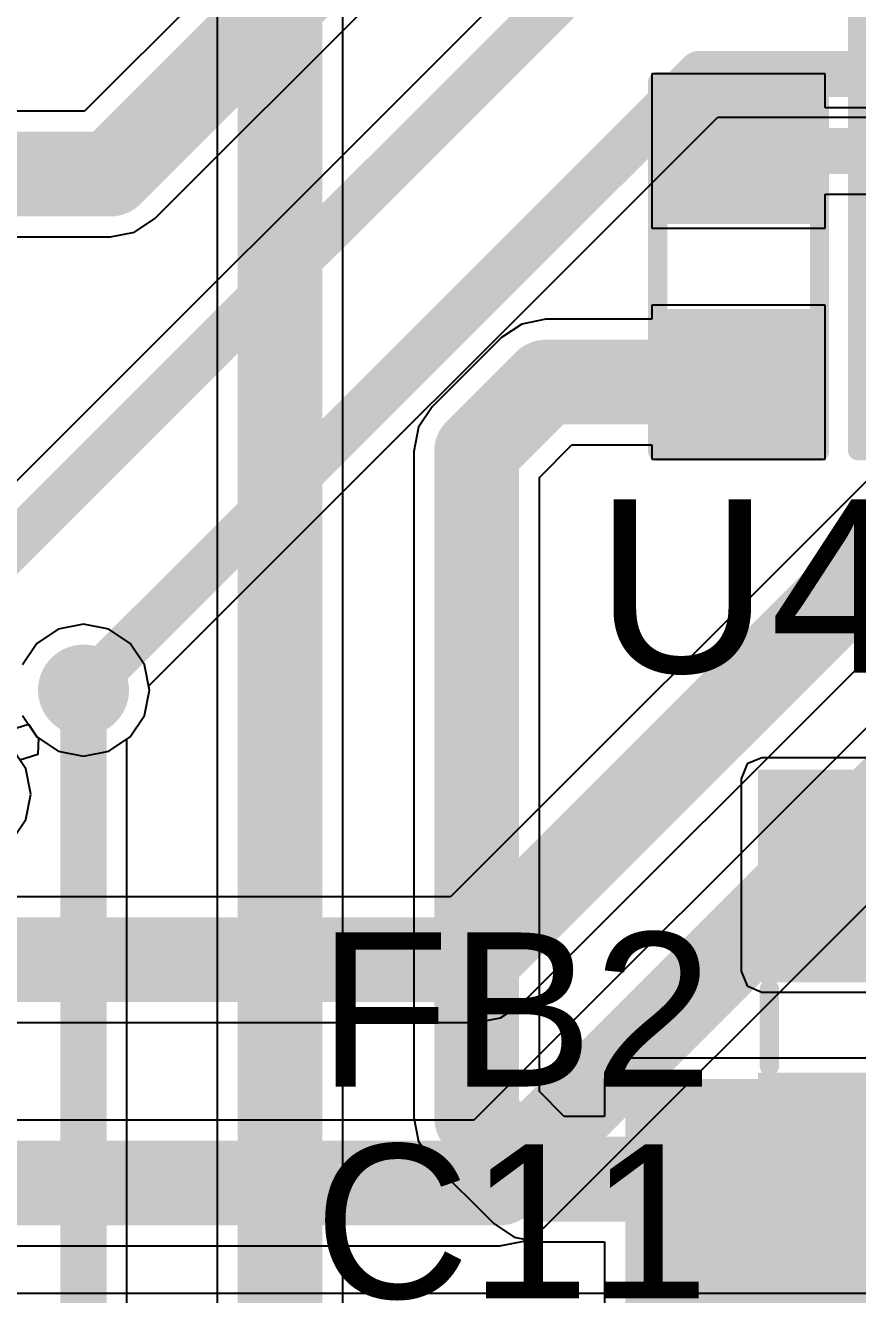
# Model space of a CAD drawing. Header units: millimetres. Extents: x -0.26 to 4.68, y -0.29 to 2.93.
# Drawn here: x 3.3547 to 3.5707, y 0.491 to 0.8206 of the extents above; entities that cross this region are included whole.
import ezdxf

# ---------------------------------------------------------------- set-up
doc = ezdxf.new("R2010")
doc.units = ezdxf.units.MM
doc.header["$MEASUREMENT"] = 0
for name, color, linetype in [('BottomLayer', 5, 'Continuous'), ('BottomSolder', 6, 'Continuous'), ('TopLayer', 1, 'Continuous'), ('TopOverlay', 2, 'Continuous'), ('TopPaste', 8, 'Continuous'), ('TopSolder', 216, 'Continuous'), ('ViaHoleLayer', 16, 'Continuous')]:
    doc.layers.add(name, color=color, linetype=linetype)
doc.styles.add('Arial', font='', dxfattribs={"height": 0.2})
doc.styles.get('Arial').set_extended_font_data('Arial')

# ---------------------------------------------------------------- blocks, each defined once
blk = doc.blocks.new('14_TSSOP_29')
at = {"layer": 'TopLayer'}
for points in [[(-0.12992, 0.08563), (-0.08858, 0.08563), (-0.08858, 0.06791), (-0.12992, 0.06791)], [(0.08858, 0.08563), (0.12992, 0.08563), (0.12992, 0.06791), (0.08858, 0.06791)], [(-0.12992, 0.06004), (-0.08858, 0.06004), (-0.08858, 0.04232), (-0.12992, 0.04232)], [(0.08858, 0.06004), (0.12992, 0.06004), (0.12992, 0.04232), (0.08858, 0.04232)], [(-0.12992, 0.03445), (-0.08858, 0.03445), (-0.08858, 0.01673), (-0.12992, 0.01673)], [(0.08858, 0.03445), (0.12992, 0.03445), (0.12992, 0.01673), (0.08858, 0.01673)], [(-0.12992, 0.00886), (-0.08858, 0.00886), (-0.08858, -0.00886), (-0.12992, -0.00886)], [(0.08858, 0.00886), (0.12992, 0.00886), (0.12992, -0.00886), (0.08858, -0.00886)], [(-0.12992, -0.01673), (-0.08858, -0.01673), (-0.08858, -0.03445), (-0.12992, -0.03445)], [(0.08858, -0.01673), (0.12992, -0.01673), (0.12992, -0.03445), (0.08858, -0.03445)], [(-0.12992, -0.04232), (-0.08858, -0.04232), (-0.08858, -0.06004), (-0.12992, -0.06004)], [(0.08858, -0.04232), (0.12992, -0.04232), (0.12992, -0.06004), (0.08858, -0.06004)], [(-0.12992, -0.06791), (-0.08858, -0.06791), (-0.08858, -0.08563), (-0.12992, -0.08563)], [(0.08858, -0.06791), (0.12992, -0.06791), (0.12992, -0.08563), (0.08858, -0.08563)]]:
    blk.add_hatch(color=1, dxfattribs=at).paths.add_polyline_path(points)
at = {"layer": 'TopOverlay'}
blk.add_hatch(color=2, dxfattribs=at).paths.add_polyline_path([(-0.08402, 0.068), (-0.07302, 0.068), (-0.07302, 0.086), (-0.08402, 0.086)])
at = {"layer": 'TopPaste'}
for points in [[(-0.12992, 0.08563), (-0.08858, 0.08563), (-0.08858, 0.06791), (-0.12992, 0.06791)], [(0.08858, 0.08563), (0.12992, 0.08563), (0.12992, 0.06791), (0.08858, 0.06791)], [(-0.12992, 0.06004), (-0.08858, 0.06004), (-0.08858, 0.04232), (-0.12992, 0.04232)], [(0.08858, 0.06004), (0.12992, 0.06004), (0.12992, 0.04232), (0.08858, 0.04232)], [(-0.12992, 0.03445), (-0.08858, 0.03445), (-0.08858, 0.01673), (-0.12992, 0.01673)], [(0.08858, 0.03445), (0.12992, 0.03445), (0.12992, 0.01673), (0.08858, 0.01673)], [(-0.12992, 0.00886), (-0.08858, 0.00886), (-0.08858, -0.00886), (-0.12992, -0.00886)], [(0.08858, 0.00886), (0.12992, 0.00886), (0.12992, -0.00886), (0.08858, -0.00886)], [(-0.12992, -0.01673), (-0.08858, -0.01673), (-0.08858, -0.03445), (-0.12992, -0.03445)], [(0.08858, -0.01673), (0.12992, -0.01673), (0.12992, -0.03445), (0.08858, -0.03445)], [(-0.12992, -0.04232), (-0.08858, -0.04232), (-0.08858, -0.06004), (-0.12992, -0.06004)], [(0.08858, -0.04232), (0.12992, -0.04232), (0.12992, -0.06004), (0.08858, -0.06004)], [(-0.12992, -0.06791), (-0.08858, -0.06791), (-0.08858, -0.08563), (-0.12992, -0.08563)], [(0.08858, -0.06791), (0.12992, -0.06791), (0.12992, -0.08563), (0.08858, -0.08563)]]:
    blk.add_hatch(color=8, dxfattribs=at).paths.add_polyline_path(points)
at = {"layer": 'TopSolder'}
for points in [[(-0.13392, 0.08963), (-0.08458, 0.08963), (-0.08458, 0.06391), (-0.13392, 0.06391)], [(0.08458, 0.08963), (0.13392, 0.08963), (0.13392, 0.06391), (0.08458, 0.06391)], [(-0.13392, 0.06404), (-0.08458, 0.06404), (-0.08458, 0.03832), (-0.13392, 0.03832)], [(0.08458, 0.06404), (0.13392, 0.06404), (0.13392, 0.03832), (0.08458, 0.03832)], [(-0.13392, 0.03845), (-0.08458, 0.03845), (-0.08458, 0.01273), (-0.13392, 0.01273)], [(0.08458, 0.03845), (0.13392, 0.03845), (0.13392, 0.01273), (0.08458, 0.01273)], [(-0.13392, 0.01286), (-0.08458, 0.01286), (-0.08458, -0.01286), (-0.13392, -0.01286)], [(0.08458, 0.01286), (0.13392, 0.01286), (0.13392, -0.01286), (0.08458, -0.01286)], [(-0.13392, -0.01273), (-0.08458, -0.01273), (-0.08458, -0.03845), (-0.13392, -0.03845)], [(0.08458, -0.01273), (0.13392, -0.01273), (0.13392, -0.03845), (0.08458, -0.03845)], [(-0.13392, -0.03832), (-0.08458, -0.03832), (-0.08458, -0.06404), (-0.13392, -0.06404)], [(0.08458, -0.03832), (0.13392, -0.03832), (0.13392, -0.06404), (0.08458, -0.06404)], [(-0.13392, -0.06391), (-0.08458, -0.06391), (-0.08458, -0.08963), (-0.13392, -0.08963)], [(0.08458, -0.06391), (0.13392, -0.06391), (0.13392, -0.08963), (0.08458, -0.08963)]]:
    blk.add_hatch(color=216, dxfattribs=at).paths.add_polyline_path(points)
at = {"layer": 'TopOverlay'}
for points, const_width in [([(-0.09, 0.1), (-0.09, 0.092)], 0.005), ([(-0.09, 0.1), (0.09, 0.1)], 0.005), ([(0.09, 0.1), (0.09, 0.092)], 0.005), ([(-0.141, 0.082), (-0.141, 0.072)], 0.00787), ([(-0.141, 0.082), (-0.136, 0.077)], 0.00787), ([(-0.136, 0.077), (-0.141, 0.072)], 0.00787), ([(-0.09, -0.092), (-0.09, -0.1)], 0.005), ([(0.09, -0.092), (0.09, -0.1)], 0.005), ([(-0.09, -0.1), (0.09, -0.1)], 0.005)]:
    blk.add_lwpolyline(points, dxfattribs=dict(at, const_width=const_width))
for points, const_width in [([(-0.09125, 0.1, 1), (-0.08875, 0.1, 1)], 0.0025), ([(-0.09125, 0.1, 1), (-0.08875, 0.1, 1)], 0.0025), ([(0.08875, 0.1, 1), (0.09125, 0.1, 1)], 0.0025), ([(0.08875, 0.1, 1), (0.09125, 0.1, 1)], 0.0025), ([(-0.09125, 0.092, 1), (-0.08875, 0.092, 1)], 0.0025), ([(0.08875, 0.092, 1), (0.09125, 0.092, 1)], 0.0025), ([(-0.14297, 0.082, 1), (-0.13903, 0.082, 1)], 0.00394), ([(-0.14297, 0.082, 1), (-0.13903, 0.082, 1)], 0.00394), ([(-0.13797, 0.077, 1), (-0.13403, 0.077, 1)], 0.00394), ([(-0.13797, 0.077, 1), (-0.13403, 0.077, 1)], 0.00394), ([(-0.14297, 0.072, 1), (-0.13903, 0.072, 1)], 0.00394), ([(-0.14297, 0.072, 1), (-0.13903, 0.072, 1)], 0.00394), ([(-0.09125, -0.092, 1), (-0.08875, -0.092, 1)], 0.0025), ([(0.08875, -0.092, 1), (0.09125, -0.092, 1)], 0.0025), ([(-0.09125, -0.1, 1), (-0.08875, -0.1, 1)], 0.0025), ([(-0.09125, -0.1, 1), (-0.08875, -0.1, 1)], 0.0025), ([(0.08875, -0.1, 1), (0.09125, -0.1, 1)], 0.0025), ([(0.08875, -0.1, 1), (0.09125, -0.1, 1)], 0.0025)]:
    blk.add_lwpolyline(points, format="xyb", close=True, dxfattribs=dict(at, const_width=const_width))
blk = doc.blocks.new('R___0603_73')
at = {"layer": 'TopLayer'}
for points in [[(-0.015, 0.0175), (-0.015, -0.0175), (-0.045, -0.0175), (-0.045, 0.0175)], [(0.045, 0.0175), (0.045, -0.0175), (0.015, -0.0175), (0.015, 0.0175)]]:
    blk.add_hatch(color=1, dxfattribs=at).paths.add_polyline_path(points)
at = {"layer": 'TopPaste'}
for points in [[(-0.015, 0.0175), (-0.015, -0.0175), (-0.045, -0.0175), (-0.045, 0.0175)], [(0.045, 0.0175), (0.045, -0.0175), (0.015, -0.0175), (0.015, 0.0175)]]:
    blk.add_hatch(color=8, dxfattribs=at).paths.add_polyline_path(points)
at = {"layer": 'TopSolder'}
for points in [[(-0.011, 0.0215), (-0.011, -0.0215), (-0.049, -0.0215), (-0.049, 0.0215)], [(0.049, 0.0215), (0.049, -0.0215), (0.011, -0.0215), (0.011, 0.0215)]]:
    blk.add_hatch(color=216, dxfattribs=at).paths.add_polyline_path(points)
at = {"layer": 'TopOverlay', "const_width": 0.005}
for points in [[(-0.048, 0.021), (0.048, 0.021)], [(-0.048, 0.021), (-0.048, -0.021)], [(0.048, 0.021), (0.048, -0.021)], [(-0.048, -0.021), (0.048, -0.021)]]:
    blk.add_lwpolyline(points, dxfattribs=at)
at = {"layer": 'TopOverlay', "const_width": 0.0025}
for points in [[(-0.04925, 0.021, 1), (-0.04675, 0.021, 1)], [(-0.04925, 0.021, 1), (-0.04675, 0.021, 1)], [(0.04675, 0.021, 1), (0.04925, 0.021, 1)], [(0.04675, 0.021, 1), (0.04925, 0.021, 1)], [(-0.04925, -0.021, 1), (-0.04675, -0.021, 1)], [(-0.04925, -0.021, 1), (-0.04675, -0.021, 1)], [(0.04675, -0.021, 1), (0.04925, -0.021, 1)], [(0.04675, -0.021, 1), (0.04925, -0.021, 1)]]:
    blk.add_lwpolyline(points, format="xyb", close=True, dxfattribs=at)
blk = doc.blocks.new('I___0805_117')
at = {"layer": 'TopLayer'}
for points in [[(-0.06299, 0.02598), (-0.01575, 0.02598), (-0.01575, -0.02598), (-0.06299, -0.02598)], [(0.01575, 0.02598), (0.06299, 0.02598), (0.06299, -0.02598), (0.01575, -0.02598)]]:
    blk.add_hatch(color=1, dxfattribs=at).paths.add_polyline_path(points)
at = {"layer": 'TopPaste'}
for points in [[(-0.06299, 0.02598), (-0.01575, 0.02598), (-0.01575, -0.02598), (-0.06299, -0.02598)], [(0.01575, 0.02598), (0.06299, 0.02598), (0.06299, -0.02598), (0.01575, -0.02598)]]:
    blk.add_hatch(color=8, dxfattribs=at).paths.add_polyline_path(points)
at = {"layer": 'TopSolder'}
for points in [[(-0.06699, 0.02998), (-0.01175, 0.02998), (-0.01175, -0.02998), (-0.06699, -0.02998)], [(0.01175, 0.02998), (0.06699, 0.02998), (0.06699, -0.02998), (0.01175, -0.02998)]]:
    blk.add_hatch(color=216, dxfattribs=at).paths.add_polyline_path(points)
at = {"layer": 'TopOverlay', "const_width": 0.005}
for points in [[(-0.01, 0.027), (0.01, 0.027)], [(-0.01, -0.027), (0.01, -0.027)]]:
    blk.add_lwpolyline(points, dxfattribs=at)
at = {"layer": 'TopOverlay', "const_width": 0.0025}
for points in [[(-0.01125, 0.027, 1), (-0.00875, 0.027, 1)], [(0.00875, 0.027, 1), (0.01125, 0.027, 1)], [(-0.01125, -0.027, 1), (-0.00875, -0.027, 1)], [(0.00875, -0.027, 1), (0.01125, -0.027, 1)]]:
    blk.add_lwpolyline(points, format="xyb", close=True, dxfattribs=at)

msp = doc.modelspace()

# ---------------------------------------------------------------- hatches: boundary and pattern name
at = {"layer": 'BottomLayer'}
h = msp.add_hatch(color=5, dxfattribs=at)
edge = h.paths.add_edge_path()
edge.add_arc((3.36982, 0.64795), 0.01181, 0, 360)
at = {"layer": 'BottomSolder'}
h = msp.add_hatch(color=6, dxfattribs=at)
edge = h.paths.add_edge_path()
edge.add_arc((3.36982, 0.64795), 0.00591, 0, 360)
at = {"layer": 'TopLayer'}
h = msp.add_hatch(color=1, dxfattribs=at)
edge = h.paths.add_edge_path()
edge.add_arc((3.36982, 0.64795), 0.01181, 0, 360)
for points in [[(3.66687, 0.62495), (3.54587, 0.62495), (3.54587, 0.57495), (3.66687, 0.57495)], [(3.60042, 0.54695), (3.51042, 0.54695), (3.51042, 0.29895), (3.60042, 0.29895)]]:
    msp.add_hatch(color=1, dxfattribs=at).paths.add_polyline_path(points)
at = {"layer": 'TopSolder'}
h = msp.add_hatch(color=216, dxfattribs=at)
edge = h.paths.add_edge_path()
edge.add_arc((3.36982, 0.64795), 0.00591, 0, 360)
at = {"layer": 'ViaHoleLayer'}
h = msp.add_hatch(color=16, dxfattribs=at)
edge = h.paths.add_edge_path()
edge.add_arc((3.36982, 0.64795), 0.00591, 0, 360)

# ---------------------------------------------------------------- linework, layer by layer
at = {"layer": 'BottomLayer'}
for p, q in [((3.47629, 0.90448), (3.37007, 0.79826)), ((3.38836, 0.77041), (3.49458, 0.87664)), ((3.49902, 0.84888), (3.33107, 0.68093)), ((3.37007, 0.79826), (3.31181, 0.79826)), ((3.38675, 0.64902), (3.53447, 0.79673)), ((3.53447, 0.79673), (3.5988, 0.79673)), ((3.38307, 0.76688), (3.38836, 0.77041)), ((3.16828, 0.76564), (3.37682, 0.76564)), ((3.37682, 0.76564), (3.38307, 0.76688)), ((3.57651, 0.70571), (3.46507, 0.59426)), ((3.48336, 0.56641), (3.60436, 0.68741)), ((3.58829, 0.65348), (3.47107, 0.53626)), ((3.38566, 0.64139), (3.38696, 0.64795)), ((3.38696, 0.64795), (3.38675, 0.64902)), ((3.38194, 0.63583), (3.38566, 0.64139)), ((3.35089, 0.63764), (3.35552, 0.6391)), ((3.35552, 0.6391), (3.3577, 0.63583)), ((3.35484, 0.62751), (3.35112, 0.63307)), ((3.3577, 0.63583), (3.36326, 0.63211)), ((3.37638, 0.63211), (3.38194, 0.63583)), ((3.36326, 0.63211), (3.36982, 0.63081)), ((3.36982, 0.63081), (3.37638, 0.63211)), ((3.35614, 0.62095), (3.35484, 0.62751)), ((3.35484, 0.61439), (3.35614, 0.62095)), ((3.35112, 0.60883), (3.35484, 0.61439)), ((3.48936, 0.50841), (3.59245, 0.61151)), ((3.46507, 0.59426), (3.21658, 0.59426)), ((3.47807, 0.56288), (3.48336, 0.56641)), ((3.20982, 0.56164), (3.47182, 0.56164)), ((3.47182, 0.56164), (3.47807, 0.56288)), ((3.47107, 0.53626), (3.06488, 0.53626)), ((3.48407, 0.50488), (3.48936, 0.50841)), ((3.47782, 0.50364), (3.48407, 0.50488)), ((2.78682, 0.50364), (3.47782, 0.50364)), ((3.78707, 0.49126), (3.23398, 0.49126))]:
    msp.add_line(p, q, dxfattribs=at)
for points, const_width in [([(3.37682, 0.78195), (3.48782, 0.89295)], 0.022), ([(3.339, 0.673), (3.50695, 0.84095)], 0.012), ([(3.36982, 0.64795), (3.52982, 0.80795)], 0.012), ([(3.52982, 0.80795), (3.69382, 0.80795)], 0.012), ([(3.10482, 0.78195), (3.37682, 0.78195)], 0.022), ([(3.47182, 0.57795), (3.59282, 0.69895)], 0.022), ([(3.47782, 0.51995), (3.59982, 0.64195)], 0.022), ([(3.20982, 0.57795), (3.47182, 0.57795)], 0.022), ([(2.78682, 0.51995), (3.47782, 0.51995)], 0.022)]:
    msp.add_lwpolyline(points, dxfattribs=dict(at, const_width=const_width))
for points, const_width in [([(3.52682, 0.80795, 1), (3.53282, 0.80795, 1)], 0.006), ([(3.52682, 0.80795, 1), (3.53282, 0.80795, 1)], 0.006), ([(3.37132, 0.78195, 1), (3.38232, 0.78195, 1)], 0.011), ([(3.37132, 0.78195, 1), (3.38232, 0.78195, 1)], 0.011), ([(3.36682, 0.64795, 1), (3.37282, 0.64795, 1)], 0.006), ([(3.46632, 0.57795, 1), (3.47732, 0.57795, 1)], 0.011), ([(3.46632, 0.57795, 1), (3.47732, 0.57795, 1)], 0.011), ([(3.47232, 0.51995, 1), (3.48332, 0.51995, 1)], 0.011), ([(3.47232, 0.51995, 1), (3.48332, 0.51995, 1)], 0.011)]:
    msp.add_lwpolyline(points, format="xyb", close=True, dxfattribs=dict(at, const_width=const_width))
at = {"layer": 'TopLayer'}
for p, q in [((3.40451, 1.11584), (3.40451, 0.45214)), ((3.43714, 0.44539), (3.43714, 1.11584)), ((3.56232, 0.80795), (3.51732, 0.80795)), ((3.51732, 0.80795), (3.51732, 0.76795)), ((3.56232, 0.79916), (3.56232, 0.80795)), ((3.59986, 0.79916), (3.56232, 0.79916)), ((3.56232, 0.76795), (3.56232, 0.77673)), ((3.56232, 0.77673), (3.59522, 0.77673)), ((3.51732, 0.76795), (3.56232, 0.76795)), ((3.56232, 0.74795), (3.51732, 0.74795)), ((3.51732, 0.74795), (3.51732, 0.74426)), ((3.56232, 0.70795), (3.56232, 0.74795)), ((3.48358, 0.74302), (3.47829, 0.73948)), ((3.48982, 0.74426), (3.48358, 0.74302)), ((3.51732, 0.74426), (3.48982, 0.74426)), ((3.47829, 0.73948), (3.46029, 0.72148)), ((3.46029, 0.72148), (3.45675, 0.71619)), ((3.45675, 0.71619), (3.45551, 0.70995)), ((3.45551, 0.70995), (3.45551, 0.53695)), ((3.48814, 0.70319), (3.49658, 0.71164)), ((3.49658, 0.71164), (3.51732, 0.71164)), ((3.51732, 0.71164), (3.51732, 0.70795)), ((3.51732, 0.70795), (3.56232, 0.70795)), ((3.48814, 0.54371), (3.48814, 0.70319)), ((3.36326, 0.66378), (3.3577, 0.66007)), ((3.36982, 0.66509), (3.36326, 0.66378)), ((3.37638, 0.66378), (3.36982, 0.66509)), ((3.38194, 0.66007), (3.37638, 0.66378)), ((3.3577, 0.66007), (3.35399, 0.65451)), ((3.38566, 0.65451), (3.38194, 0.66007)), ((3.38696, 0.64795), (3.38566, 0.65451)), ((3.38566, 0.64139), (3.38696, 0.64795)), ((3.35399, 0.64139), (3.3577, 0.63583)), ((3.38194, 0.63583), (3.38566, 0.64139)), ((3.3577, 0.63583), (3.35811, 0.63555)), ((3.35811, 0.63555), (3.35794, 0.63126)), ((3.38104, 0.63522), (3.38194, 0.63583)), ((3.38104, 0.32267), (3.38104, 0.63522)), ((3.35794, 0.63126), (3.35331, 0.6298)), ((3.54587, 0.63036), (3.54204, 0.62878)), ((3.61267, 0.63036), (3.54587, 0.63036)), ((3.54204, 0.62878), (3.54045, 0.62495)), ((3.54045, 0.62495), (3.54045, 0.57495)), ((3.54045, 0.57495), (3.54204, 0.57112)), ((3.54204, 0.57112), (3.54587, 0.56954)), ((3.54587, 0.56954), (3.66687, 0.56954)), ((3.5066, 0.55078), (3.50501, 0.54695)), ((3.51042, 0.55236), (3.5066, 0.55078)), ((3.60042, 0.55236), (3.51042, 0.55236)), ((3.50501, 0.54695), (3.50501, 0.53726)), ((3.49458, 0.53726), (3.48814, 0.54371)), ((3.50501, 0.53726), (3.49458, 0.53726)), ((3.45551, 0.53695), (3.45675, 0.53071)), ((3.45675, 0.53071), (3.46029, 0.52541)), ((3.46029, 0.52541), (3.47629, 0.50941)), ((3.47629, 0.50941), (3.48158, 0.50588)), ((3.48158, 0.50588), (3.48782, 0.50464)), ((3.48782, 0.50464), (3.50501, 0.50464)), ((3.50501, 0.50464), (3.50501, 0.29895))]:
    msp.add_line(p, q, dxfattribs=at)
for points, const_width in [([(3.42082, 0.44539), (3.42082, 1.12)], 0.022), ([(3.54087, 0.78795), (3.59987, 0.78795)], 0.012), ([(3.47182, 0.70995), (3.48982, 0.72795)], 0.022), ([(3.48982, 0.72795), (3.53982, 0.72795)], 0.022), ([(3.47182, 0.53695), (3.47182, 0.70995)], 0.022), ([(3.36982, 0.30995), (3.36982, 0.64795)], 0.012), ([(3.47182, 0.53695), (3.48782, 0.52095)], 0.022), ([(3.48782, 0.52095), (3.55882, 0.52095)], 0.022)]:
    msp.add_lwpolyline(points, dxfattribs=dict(at, const_width=const_width))
for points, const_width in [([(3.53787, 0.78795, 1), (3.54387, 0.78795, 1)], 0.006), ([(3.48432, 0.72795, 1), (3.49532, 0.72795, 1)], 0.011), ([(3.48432, 0.72795, 1), (3.49532, 0.72795, 1)], 0.011), ([(3.53432, 0.72795, 1), (3.54532, 0.72795, 1)], 0.011), ([(3.46632, 0.70995, 1), (3.47732, 0.70995, 1)], 0.011), ([(3.46632, 0.70995, 1), (3.47732, 0.70995, 1)], 0.011), ([(3.36682, 0.64795, 1), (3.37282, 0.64795, 1)], 0.006), ([(3.46632, 0.53695, 1), (3.47732, 0.53695, 1)], 0.011), ([(3.46632, 0.53695, 1), (3.47732, 0.53695, 1)], 0.011), ([(3.48232, 0.52095, 1), (3.49332, 0.52095, 1)], 0.011), ([(3.48232, 0.52095, 1), (3.49332, 0.52095, 1)], 0.011), ([(3.55332, 0.52095, 1), (3.56432, 0.52095, 1)], 0.011)]:
    msp.add_lwpolyline(points, format="xyb", close=True, dxfattribs=dict(at, const_width=const_width))
at = {"layer": 'TopOverlay', "const_width": 0.01}
msp.add_lwpolyline([(3.53, 0.497), (3.61465, 0.497)], dxfattribs=at)
at = {"layer": 'TopOverlay', "const_width": 0.005}
msp.add_lwpolyline([(3.5275, 0.497, 1), (3.5325, 0.497, 1)], format="xyb", close=True, dxfattribs=at)

# ---------------------------------------------------------------- block references
at = {"rotation": 90}
for name, p in [('14_TSSOP_29', (3.67068, 0.80016)), ('R___0603_73', (3.53982, 0.75795)), ('I___0805_117', (3.57482, 0.56032))]:
    msp.add_blockref(name, p, dxfattribs=at)

# ---------------------------------------------------------------- texts
at = {"layer": 'TopOverlay', "style": 'Arial'}
for s, height, p in [('U4', 0.045, (3.50251, 0.65251)), ('FB2', 0.04, (3.43068, 0.54501)), ('C11', 0.04, (3.42968, 0.49001))]:
    msp.add_text(s, height=height, dxfattribs=at).set_placement(p)

doc.saveas('drawing.dxf')
